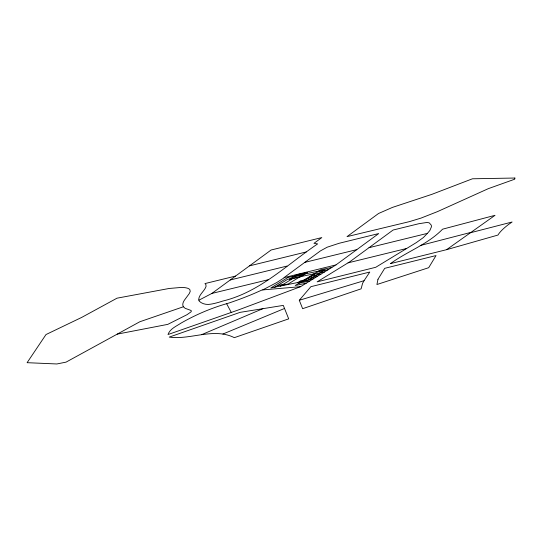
<?xml version="1.0" encoding="UTF-8"?>
<svg xmlns="http://www.w3.org/2000/svg" width="542" height="542" viewBox="0 0 542 542"><rect width="100%" height="100%" fill="white"/><g stroke="black" fill="none" stroke-linecap="round" stroke-linejoin="round"><path stroke-width="0.81" d="M364.068 280.695L369.773 272.043L310.864 286.691L299.292 300.288L302.639 308.696L361.101 288.845L362.591 283.31L364.068 280.695L299.292 300.288M427.381 233.378L429.813 230.587L431.473 226.746L431.276 225.154L429.25 222.87L427.184 222.416L418.749 223.738L393.092 230.032L349.807 261.766L317.165 281.847L375.735 267.287L416.425 242.538L423.356 237.552L427.381 233.378L369.014 247.687M198.921 300.187L211.888 293.425L271.102 250.004L321.826 237.572L313.967 243.331L317.653 243.9C287.097 264.523 259.828 292.131 222.85 301.027A18.807 3.171 -19 0 1 210.73 304.17C206.773 304.97 202.146 304.042 199.26 301.183L198.677 299.53C199.117 294.333 204.327 291.305 206.021 286.576L205.926 284.611L204.971 283.574L235.533 276.081M335.938 264.923L378.722 233.561L339.041 243.304L327.144 247.213L320.451 250.885L283.988 277.633L335.938 264.923L300.58 286.677L237.796 310.159L168.013 334.536C169.924 328.791 176.333 326.27 180.994 323.134C196.109 314.468 212.078 307.721 228.853 303.053A63.834 10.752 -19 0 0 253.798 293.635L262.084 289.97L300.58 286.677M446.601 249.672L495.042 215.31L442.563 229.191C427.997 244.246 407.184 251.427 390.457 263.629L446.601 249.672L497.969 235.052A151.381 25.508 -19 0 1 508.565 224.463L512.129 221.996L470.436 232.755M284.713 277.457L276.623 282.612L262.728 289.916M274.482 287.409L287.639 279.32L315.519 273.514L302.361 281.61M280.248 286.21L292.653 278.581M299.259 277.206L288.242 283.974L281.644 285.349M297.849 282.545L300.729 280.776L305.241 279.835M201.719 334.624L262.843 308.689L283.303 305.397L288.696 318.859L234.327 337.659C213.731 327.26 190.533 340.166 169.239 337.097L240.072 312.361L262.843 308.689M222.884 334.041L284.523 308.466M183.447 306.752L139.822 321.758L66.049 362.137L56.842 363.967L27.1 362.686L45.995 334.55L81.7 317.409L117.011 298.181L169.206 288.466L181.035 287.456A75.636 12.744 -19 0 1 189.896 289.753L190.215 291.494L189.212 293.669L184.463 300.099A137.289 23.13 -19 0 0 183.453 306.752L185.086 308.296L190.594 310.295L191.414 310.857L191.075 311.819L187.065 314.665L167.776 324.373L117.221 334.129M420.213 245.519L470.984 232.362M249.462 265.871L306.25 251.949M230.221 279.977L286.989 266.075M304.773 262.382L356.826 249.618M348.052 262.85L406.636 248.487M211.888 293.425L268.48 279.658M331.867 267.43L320.864 269.72L295.173 285.519L306.176 283.229M292.985 277.016L303.987 274.726M317.192 271.976L328.201 269.686M313.527 274.232L324.529 271.942M309.855 276.495L320.857 274.205M306.183 278.751L317.185 276.461M277.362 285.641L283.12 284.442M302.517 281.007L313.52 278.717M298.845 283.263L309.848 280.973M226.664 303.764L231.278 312.436M514.9 178.033L514.697 179.212L488.301 188.663L437.509 211.604L420.998 218.101L409.508 221.61L347.002 236.637L378.553 213.487L392.415 207.417L432.001 194.3L472.455 178.785L514.9 178.033M377.977 279.279L376.92 284.523L428.695 267.694L436.025 255.573L384.712 268.331L377.977 279.279M287.843 277.511L270.804 287.992L307.721 280.492L325.207 269.733L287.843 277.511M296.657 274.76L289.32 279.272L300.322 276.982L307.66 272.47L296.657 274.76"/></g></svg>
